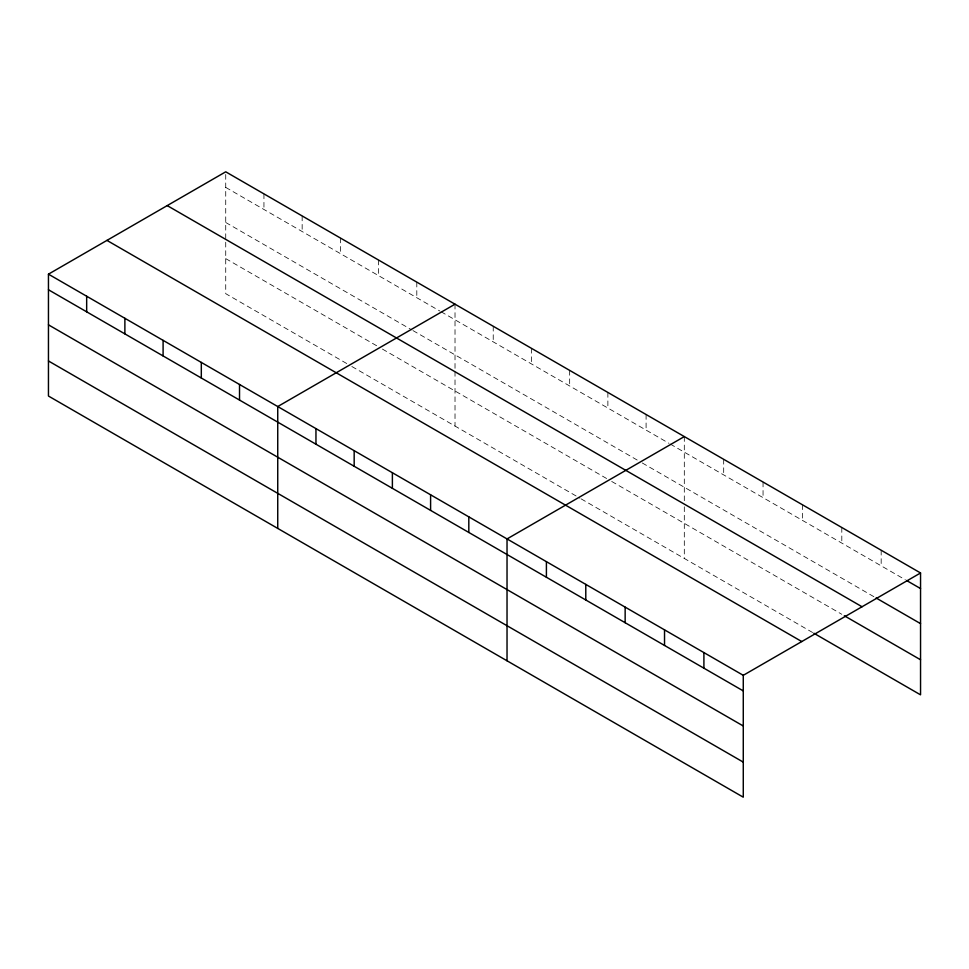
<?xml version="1.0" encoding="UTF-8"?>
<svg xmlns="http://www.w3.org/2000/svg" width="969" height="969" viewBox="0 0 969 969"><rect width="100%" height="100%" fill="white"/><g stroke="black" fill="none" stroke-linecap="round" stroke-linejoin="round"><path stroke-width="0.73" stroke-dasharray="4.84 3.63" d="M346.745 363.545L225.729 293.68L225.729 171.816M225.729 187.405L439.732 310.964M441.004 311.703L669.022 443.342M670.294 444.081L905.312 579.765M225.729 222.482L411.704 329.86M412.976 330.586L637.178 460.033M642.277 462.976L874.825 597.231M225.729 258.614L377.316 346.127M382.404 349.07L606.606 478.504M611.705 481.448L841.807 614.298M351.832 366.488L579.85 498.139M581.121 498.865L812.591 632.503M881.172 550.235L881.172 565.835M841.807 527.511L841.807 543.1M802.429 504.776L802.429 520.365M763.051 482.041L763.051 497.642M723.686 459.318L723.686 474.907M684.308 436.583L684.308 500.791M684.308 506.811L684.308 558.447M646.093 414.514L646.093 430.103M607.878 392.457L607.878 408.046M569.663 370.388L569.663 385.977M531.448 348.331L531.448 363.92M493.233 326.262L493.233 341.851M455.018 304.193L455.018 369.916M455.018 371.418L455.018 426.057M416.803 282.136L416.803 297.725M378.588 260.067L378.588 275.668M340.373 238.011L340.373 253.599M302.158 215.942L302.158 231.543M263.943 193.885L263.943 209.474"/><path stroke-width="1.45" d="M743.271 725.987L743.271 675.32L48.45 274.166L48.45 396.03L743.271 797.184L743.271 725.987L48.45 324.833M813.863 633.241L920.55 694.834L920.55 572.97L225.729 171.816L48.45 274.166M455.018 304.193L277.74 406.544L277.74 528.408M684.308 436.583L507.029 538.934L507.029 660.785M743.271 675.32L920.55 572.97M906.584 580.504L920.55 588.558M876.097 597.97L920.55 623.636M167.225 205.598L862.047 606.751M844.338 615.763L920.55 659.768M106.953 240.397L801.775 641.551M48.45 289.755L743.271 690.909M48.45 360.965L743.271 762.119M703.906 652.585L703.906 668.186M664.528 629.862L664.528 645.451M625.15 607.127L625.15 622.716M585.785 584.392L585.785 599.981M546.407 561.657L546.407 577.258M468.814 516.865L468.814 532.453M430.599 494.796L430.599 510.397M392.384 472.739L392.384 488.328M354.169 450.67L354.169 466.271M315.955 428.613L315.955 444.202M239.525 384.487L239.525 400.076M201.31 362.418L201.31 378.007M163.095 340.361L163.095 355.95M124.88 318.292L124.88 333.881M86.665 296.235L86.665 311.824"/></g></svg>
